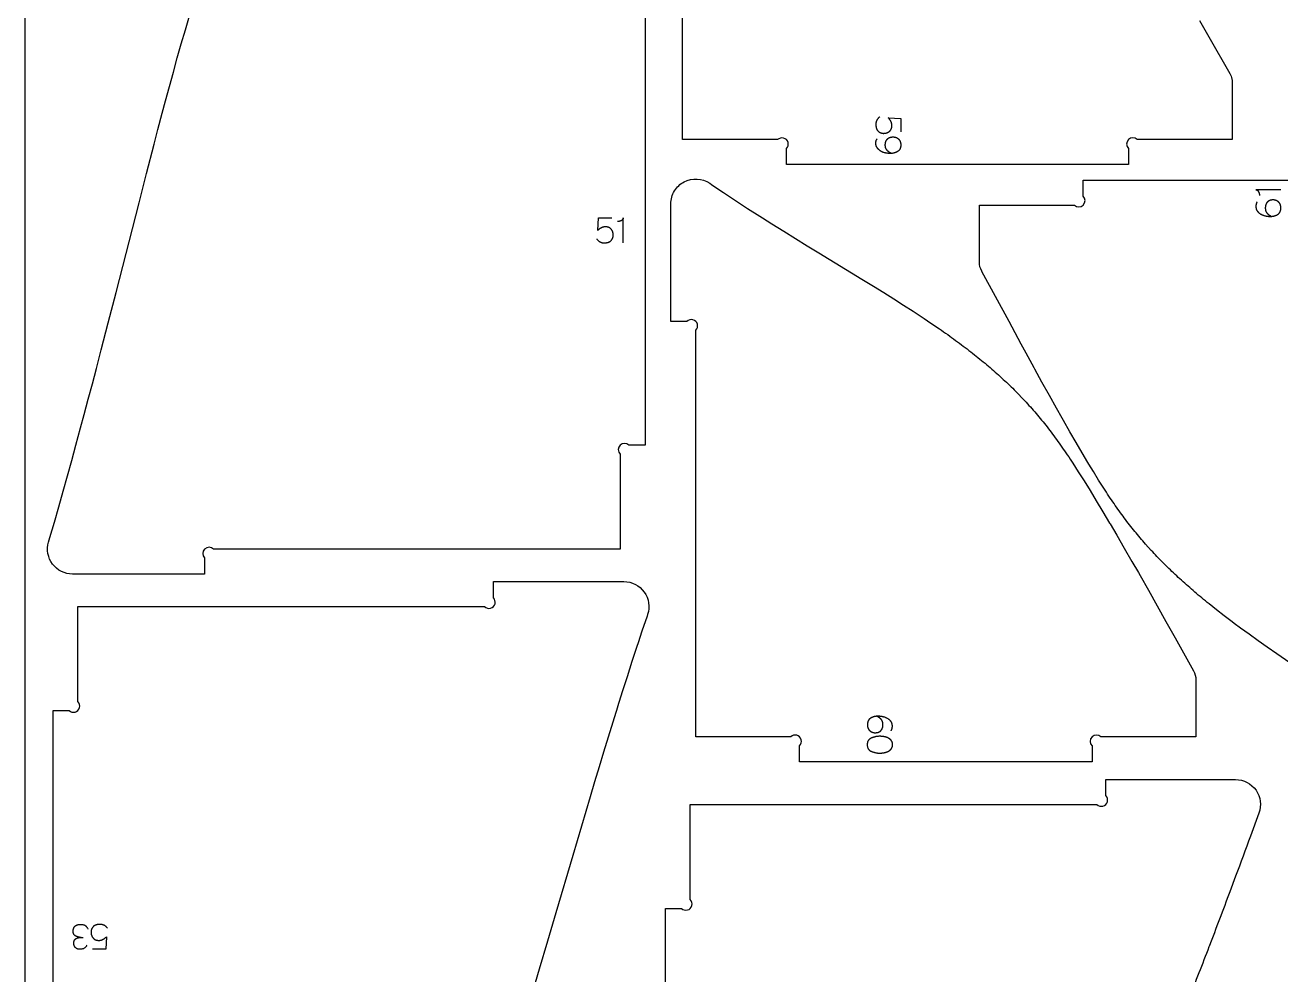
# Model space of a CAD drawing. Header units: millimetres. Extents: x 129 to 4060, y -1224 to 1216.
# Drawn here: x 1484 to 2089, y -571 to -114 of the extents above; entities that cross this region are included whole.
import ezdxf

# ---------------------------------------------------------------- set-up
doc = ezdxf.new("R2010")
doc.units = ezdxf.units.MM
for name, color, linetype, true_color in [('cnc kesim', 30, 'Continuous', 0xff7300), ('Layer 01', 18, 'Continuous', 0x000000), ('çizim', 5, 'Continuous', 0x0500ff)]:
    doc.layers.add(name, color=color, linetype=linetype, true_color=true_color)

msp = doc.modelspace()

# ---------------------------------------------------------------- linework, layer by layer
at = {"layer": 'cnc kesim'}
for points in [[(1782.89, 32.07), (1782.89, -315.88), (1775.13, -315.88, 1), (1770.89, -320.12), (1770.89, -365.88), (1575.13, -365.88, 1), (1570.89, -370.12), (1570.89, -377.88), (1507.28, -377.88, -0.500204), (1495.76, -362.51), (1496.41, -360.29), (1498.56, -352.88), (1500.68, -345.46), (1502.77, -338.05), (1504.84, -330.64), (1506.89, -323.23), (1508.91, -315.83), (1511.18, -307.49), (1512.91, -301.06), (1514.87, -293.69), (1516.82, -286.32), (1518.76, -278.97), (1521.11, -269.96), (1524.48, -257.01), (1528.23, -242.44), (1539.29, -199.24), (1542.94, -185.04), (1546.59, -170.95), (1548.42, -163.95), (1550.5, -156.05), (1552.09, -150.06), (1553.94, -143.17), (1555.82, -136.3), (1557.71, -129.47), (1559.64, -122.66), (1561.6, -115.9), (1563.6, -109.17, -0.002331)], [(2049.82, -111.45), (2054.3, -119.28), (2064.38, -136.98, -0.078), (2065.41, -139.63, -0.053694), (2065.6, -141.43), (2065.6, -168.81), (2019.85, -168.81, 1), (2015.6, -173.05), (2015.6, -180.81), (1850.94, -180.81), (1850.94, -173.05, 1), (1846.7, -168.81), (1800.94, -168.81), (1800.94, 26.95, 1)], [(2093.26, -420.65), (2086.98, -416.27), (2082.43, -413.08), (2078.01, -409.95), (2073.72, -406.87), (2069.57, -403.85), (2066.55, -401.61), (2065.57, -400.88), (2061.71, -397.95), (2057.99, -395.06), (2054.4, -392.2, -0.006444), (2050.93, -389.36, -0.003522), (2047.57, -386.53, -0.003726), (2044.31, -383.71, -0.00393), (2041.14, -380.88, -0.004131), (2038.07, -378.04, -0.004326), (2035.08, -375.19, -0.004513), (2032.17, -372.32, -0.004684), (2029.34, -369.41, -0.004835), (2026.58, -366.47), (2023.88, -363.47, -0.006789), (2021.24, -360.43, -0.005096), (2018.65, -357.31, -0.005092), (2016.11, -354.13, -0.005027), (2013.61, -350.85, -0.004888), (2011.13, -347.48, -0.004665), (2008.67, -343.99, -0.004345), (2006.22, -340.37, -0.003922), (2003.75, -336.6, -0.003387), (2001.26, -332.66), (1998.71, -328.53), (1996.54, -324.95), (1996.07, -324.16), (1993.32, -319.53), (1990.45, -314.62), (1987.44, -309.42), (1984.3, -303.92), (1983.68, -302.84), (1981.01, -298.1), (1977.57, -291.94), (1973.97, -285.46), (1970.59, -279.32), (1970.23, -278.65), (1966.33, -271.52), (1963.97, -267.18), (1958.13, -256.4), (1945.07, -232.21), (1945, -232.09, -0.125307), (1943.84, -227.63), (1943.84, -200.26), (1989.6, -200.26, 1), (1993.84, -196.02), (1993.84, -188.26), (2111.92, -188.26)], [(1497.88, -750.84), (1497.88, -443.51), (1505.64, -443.51, 1), (1509.88, -439.26), (1509.88, -393.51), (1705.64, -393.51, 1), (1709.88, -389.26), (1709.88, -381.51), (1772.74, -381.51, -0.513358), (1784.11, -397.35), (1783.85, -398.1), (1781.4, -405.4), (1779.57, -410.94), (1778.99, -412.7), (1776.61, -420), (1774.26, -427.28), (1771.94, -434.56), (1769.65, -441.83), (1769.59, -442.01), (1767.39, -449.08), (1765.15, -456.31), (1762.94, -463.52), (1760.76, -470.71), (1758.6, -477.87), (1756.46, -485.01), (1752.23, -499.2), (1748.08, -513.26), (1739.95, -540.95), (1735.94, -554.55), (1731.96, -567.96), (1729.97, -574.6)], [(1792.68, -755.33), (1792.68, -538.77), (1800.44, -538.77, 1), (1804.68, -534.52), (1804.68, -488.77), (2000.44, -488.77, 1), (2004.68, -484.52), (2004.68, -476.77), (2067.17, -476.77, -0.521678), (2078.43, -492.91), (2074.37, -503.94, -0.001224), (2067.19, -523.3), (2064.39, -530.8, -0.002166), (2054.45, -557.05), (2054.37, -557.28, -0.002922), (2044.57, -582.39)]]:
    msp.add_lwpolyline(points, format="xyb", dxfattribs=at)
msp.add_lwpolyline([(1807.3, -260.5, 1), (1803.06, -256.26), (1795.3, -256.26), (1795.3, -199.76, -0.138412), (1797.08, -193.46, -0.133871), (1801.68, -189.13, -0.278327), (1814.04, -189.81), (1814.82, -190.34, 0.002575), (1820.63, -194.25), (1824.11, -196.55), (1826.46, -198.09), (1832.29, -201.88), (1838.11, -205.6), (1839.5, -206.49), (1843.9, -209.26), (1849.64, -212.85), (1855.31, -216.37), (1860.97, -219.85), (1866.53, -223.25), (1887.2, -235.87), (1892.91, -239.38), (1897.86, -242.44), (1902.67, -245.45), (1907.36, -248.42), (1911.9, -251.34), (1916.29, -254.22), (1917.34, -254.91), (1920.54, -257.06), (1924.63, -259.86, -0.006042), (1928.58, -262.65, -0.003324), (1932.41, -265.42, -0.003538), (1936.11, -268.17, -0.003759), (1939.7, -270.93, -0.003988), (1943.17, -273.69, -0.00422), (1946.55, -276.45, -0.004452), (1949.83, -279.24, -0.004679), (1953.01, -282.04, -0.004895), (1956.11, -284.88, -0.005094), (1959.13, -287.76, -0.005269), (1962.07, -290.67), (1964.93, -293.65, -0.008523), (1967.73, -296.68, -0.005564), (1970.47, -299.78, -0.005551), (1973.16, -302.97, -0.005465), (1975.8, -306.24, -0.005294), (1978.41, -309.62, -0.005028), (1981, -313.12, -0.004654), (1983.58, -316.76, -0.00416), (1986.17, -320.54, -0.003539), (1988.79, -324.51), (1991.47, -328.67), (1993.3, -331.57), (1994.23, -333.07), (1997.12, -337.72), (2000.13, -342.65), (2003.27, -347.86), (2006.56, -353.37), (2006.74, -353.68), (2009.99, -359.2), (2013.56, -365.34), (2017.29, -371.81), (2020.37, -377.2), (2021.17, -378.6), (2025.19, -385.7), (2029.35, -393.09), (2033.64, -400.74), (2038.03, -408.6), (2046.86, -424.43, -0.128733), (2048.06, -428.89), (2048.06, -456.26), (2002.3, -456.26, 1), (1998.06, -460.5), (1998.06, -468.26), (1857.3, -468.26), (1857.3, -460.5, 1), (1853.06, -456.26), (1807.3, -456.26)], format="xyb", close=True, dxfattribs=at)
at = {"layer": 'Layer 01'}
msp.add_lwpolyline([(1484.46, 1215.6), (2704.46, 1215.6), (2704.46, -1224.4), (1484.46, -1224.4)], close=True, dxfattribs=at)
at = {"layer": 'çizim'}
for points in [[(1895.9, -157.85), (1895.79, -157.94), (1895.67, -158.02), (1895.56, -158.11), (1895.46, -158.2), (1895.35, -158.29), (1895.26, -158.38), (1895.16, -158.47), (1895.07, -158.57), (1894.98, -158.67), (1894.9, -158.77), (1894.82, -158.87), (1894.74, -158.97), (1894.67, -159.08), (1894.6, -159.19), (1894.54, -159.3), (1894.48, -159.41), (1894.42, -159.52), (1894.36, -159.64), (1894.31, -159.75), (1894.27, -159.87), (1894.22, -159.99), (1894.19, -160.11), (1894.15, -160.24), (1894.12, -160.36), (1894.09, -160.49), (1894.07, -160.62), (1894.05, -160.75), (1894.03, -160.88), (1894.02, -161.02), (1894.01, -161.16), (1894, -161.29), (1894, -161.44), (1894, -161.6), (1894.01, -161.76), (1894.01, -161.92), (1894.03, -162.08), (1894.04, -162.24), (1894.06, -162.39), (1894.08, -162.54), (1894.1, -162.69), (1894.13, -162.83), (1894.16, -162.98), (1894.2, -163.12), (1894.24, -163.25), (1894.28, -163.39), (1894.32, -163.52), (1894.37, -163.65), (1894.42, -163.78), (1894.45, -163.84), (1894.48, -163.9), (1894.51, -163.96), (1894.54, -164.02), (1894.57, -164.08), (1894.61, -164.14), (1894.64, -164.2), (1894.68, -164.25), (1894.72, -164.31), (1894.77, -164.36), (1894.81, -164.42), (1894.86, -164.47), (1894.9, -164.53), (1894.95, -164.58), (1895, -164.63), (1895.06, -164.68), (1895.11, -164.73), (1895.17, -164.78), (1895.22, -164.83), (1895.28, -164.88), (1895.34, -164.93), (1895.41, -164.97), (1895.47, -165.02), (1895.54, -165.06), (1895.6, -165.11), (1895.67, -165.15), (1895.74, -165.19), (1895.82, -165.23), (1895.97, -165.32), (1896.13, -165.4), (1896.22, -165.44), (1896.32, -165.48), (1896.42, -165.52), (1896.52, -165.56), (1896.61, -165.59), (1896.71, -165.62), (1896.81, -165.65), (1896.91, -165.68), (1897, -165.7), (1897.1, -165.72), (1897.19, -165.74), (1897.29, -165.75), (1897.38, -165.76), (1897.48, -165.77), (1897.57, -165.77), (1897.67, -165.77), (1897.77, -165.77), (1897.88, -165.77), (1897.98, -165.76), (1898.09, -165.76), (1898.19, -165.75), (1898.29, -165.74), (1898.39, -165.73), (1898.49, -165.71), (1898.59, -165.7), (1898.69, -165.68), (1898.78, -165.66), (1898.88, -165.64), (1898.97, -165.61), (1899.06, -165.59), (1899.15, -165.56), (1899.25, -165.53), (1899.33, -165.5), (1899.42, -165.47), (1899.51, -165.43), (1899.6, -165.4), (1899.68, -165.36), (1899.77, -165.32), (1899.85, -165.28), (1899.93, -165.23), (1900.01, -165.19), (1900.09, -165.14), (1900.17, -165.09), (1900.25, -165.04), (1900.32, -164.98), (1900.4, -164.93), (1900.47, -164.87), (1900.55, -164.81), (1900.62, -164.75), (1900.69, -164.69), (1900.76, -164.62), (1900.82, -164.56), (1900.88, -164.49), (1900.94, -164.42), (1901, -164.35), (1901.06, -164.28), (1901.11, -164.2), (1901.16, -164.13), (1901.21, -164.05), (1901.26, -163.97), (1901.3, -163.89), (1901.35, -163.81), (1901.38, -163.72), (1901.42, -163.64), (1901.46, -163.55), (1901.49, -163.46), (1901.52, -163.37), (1901.55, -163.28), (1901.58, -163.18), (1901.6, -163.09), (1901.62, -162.99), (1901.64, -162.89), (1901.66, -162.79), (1901.67, -162.69), (1901.69, -162.58), (1901.7, -162.48), (1901.7, -162.37), (1901.71, -162.26), (1901.71, -162.15), (1901.71, -162.04), (1901.71, -161.89), (1901.71, -161.76), (1901.7, -161.62), (1901.69, -161.49), (1901.67, -161.35), (1901.65, -161.22), (1901.63, -161.09), (1901.6, -160.97), (1901.57, -160.84), (1901.54, -160.72), (1901.5, -160.6), (1901.46, -160.48), (1901.41, -160.37), (1901.37, -160.25), (1901.31, -160.14), (1901.26, -160.03), (1901.2, -159.92), (1901.14, -159.81), (1901.08, -159.7), (1901.01, -159.6), (1900.94, -159.49), (1900.87, -159.38), (1900.79, -159.27), (1900.71, -159.17), (1900.63, -159.06), (1900.55, -158.96), (1900.46, -158.85), (1900.37, -158.75), (1900.18, -158.54), (1899.98, -158.33), (1906, -158.62), (1906, -165.1)], [(1902.25, -167.49), (1902.35, -167.49), (1902.46, -167.49), (1902.56, -167.5), (1902.67, -167.5), (1902.77, -167.51), (1902.87, -167.53), (1902.97, -167.54), (1903.07, -167.56), (1903.16, -167.57), (1903.26, -167.59), (1903.35, -167.62), (1903.44, -167.64), (1903.53, -167.67), (1903.62, -167.7), (1903.71, -167.73), (1903.8, -167.76), (1903.88, -167.8), (1903.97, -167.84), (1904.05, -167.88), (1904.13, -167.92), (1904.21, -167.96), (1904.29, -168.01), (1904.36, -168.06), (1904.44, -168.11), (1904.51, -168.16), (1904.58, -168.22), (1904.65, -168.27), (1904.72, -168.33), (1904.79, -168.39), (1904.86, -168.46), (1904.92, -168.52), (1904.99, -168.59), (1905.05, -168.66), (1905.11, -168.73), (1905.17, -168.8), (1905.23, -168.88), (1905.28, -168.95), (1905.33, -169.03), (1905.38, -169.1), (1905.43, -169.18), (1905.48, -169.26), (1905.52, -169.34), (1905.56, -169.42), (1905.6, -169.5), (1905.64, -169.59), (1905.68, -169.67), (1905.71, -169.76), (1905.75, -169.85), (1905.78, -169.93), (1905.81, -170.02), (1905.83, -170.11), (1905.86, -170.21), (1905.88, -170.3), (1905.9, -170.39), (1905.92, -170.49), (1905.94, -170.58), (1905.95, -170.68), (1905.96, -170.78), (1905.97, -170.88), (1905.98, -170.98), (1905.99, -171.08), (1906, -171.19), (1906, -171.29), (1906, -171.4), (1906, -171.53), (1905.99, -171.66), (1905.99, -171.8), (1905.98, -171.92), (1905.96, -172.05), (1905.95, -172.17), (1905.93, -172.29), (1905.9, -172.41), (1905.88, -172.53), (1905.85, -172.64), (1905.82, -172.75), (1905.78, -172.86), (1905.75, -172.97), (1905.71, -173.07), (1905.66, -173.18), (1905.62, -173.27), (1905.59, -173.32), (1905.57, -173.37), (1905.54, -173.42), (1905.51, -173.47), (1905.49, -173.51), (1905.46, -173.56), (1905.43, -173.6), (1905.4, -173.65), (1905.37, -173.69), (1905.34, -173.73), (1905.31, -173.77), (1905.27, -173.82), (1905.24, -173.86), (1905.21, -173.9), (1905.17, -173.94), (1905.14, -173.98), (1905.1, -174.02), (1905.06, -174.05), (1905.03, -174.09), (1904.99, -174.13), (1904.95, -174.17), (1904.91, -174.2), (1904.87, -174.24), (1904.82, -174.27), (1904.74, -174.34), (1904.65, -174.4), (1904.56, -174.46), (1904.47, -174.52), (1904.37, -174.58), (1904.27, -174.64), (1904.17, -174.69), (1904.08, -174.74), (1903.98, -174.79), (1903.88, -174.84), (1903.77, -174.89), (1903.67, -174.93), (1903.57, -174.98), (1903.47, -175.02), (1903.36, -175.06), (1903.26, -175.09), (1903.15, -175.13), (1903.04, -175.16), (1902.93, -175.19), (1902.83, -175.22), (1902.61, -175.28), (1902.38, -175.33), (1902.16, -175.37), (1901.93, -175.4), (1901.69, -175.43), (1901.46, -175.44), (1901.22, -175.45), (1900.98, -175.46), (1900.72, -175.45), (1900.46, -175.44), (1900.18, -175.42), (1899.89, -175.4), (1899.6, -175.37), (1899.34, -175.33), (1899.09, -175.29), (1898.87, -175.25), (1898.62, -175.21), (1898.37, -175.15), (1898.13, -175.09), (1897.89, -175.02), (1897.66, -174.95), (1897.55, -174.91), (1897.44, -174.86), (1897.32, -174.82), (1897.21, -174.77), (1897.1, -174.72), (1897, -174.67), (1896.89, -174.62), (1896.78, -174.57), (1896.68, -174.51), (1896.57, -174.46), (1896.47, -174.4), (1896.37, -174.34), (1896.27, -174.27), (1896.17, -174.21), (1896.07, -174.14), (1895.98, -174.07), (1895.88, -174), (1895.79, -173.93), (1895.69, -173.86), (1895.6, -173.78), (1895.51, -173.7), (1895.42, -173.62), (1895.33, -173.54), (1895.25, -173.46), (1895.17, -173.38), (1895.09, -173.29), (1895.01, -173.21), (1894.94, -173.12), (1894.87, -173.03), (1894.8, -172.94), (1894.73, -172.85), (1894.67, -172.76), (1894.61, -172.66), (1894.56, -172.57), (1894.5, -172.47), (1894.45, -172.38), (1894.4, -172.28), (1894.36, -172.18), (1894.31, -172.08), (1894.27, -171.98), (1894.23, -171.87), (1894.2, -171.77), (1894.17, -171.66), (1894.14, -171.56), (1894.11, -171.45), (1894.09, -171.34), (1894.07, -171.23), (1894.05, -171.12), (1894.03, -171), (1894.02, -170.89), (1894.01, -170.77), (1894.01, -170.66), (1894, -170.54), (1894, -170.42), (1894, -170.28), (1894.01, -170.14), (1894.01, -170.07), (1894.02, -170), (1894.03, -169.94), (1894.04, -169.87), (1894.05, -169.8), (1894.06, -169.74), (1894.07, -169.67), (1894.08, -169.61), (1894.1, -169.54), (1894.11, -169.48), (1894.13, -169.42), (1894.15, -169.36), (1894.17, -169.29), (1894.19, -169.23), (1894.21, -169.17), (1894.23, -169.11), (1894.26, -169.05), (1894.28, -168.99), (1894.31, -168.93), (1894.34, -168.88), (1894.37, -168.82), (1894.4, -168.76), (1894.43, -168.7), (1894.46, -168.65), (1894.49, -168.59), (1894.53, -168.54), (1894.56, -168.48), (1894.6, -168.43)], [(2088.97, -192.96), (2076.95, -192.96), (2077.01, -192.97), (2077.07, -192.98), (2077.13, -192.99), (2077.18, -193), (2077.24, -193.01), (2077.29, -193.03), (2077.35, -193.05), (2077.4, -193.07), (2077.45, -193.09), (2077.5, -193.11), (2077.53, -193.12), (2077.55, -193.14), (2077.58, -193.15), (2077.6, -193.16), (2077.62, -193.17), (2077.65, -193.19), (2077.67, -193.2), (2077.69, -193.22), (2077.71, -193.23), (2077.74, -193.25), (2077.76, -193.26), (2077.78, -193.28), (2077.8, -193.3), (2077.82, -193.31), (2077.84, -193.33), (2077.86, -193.35), (2077.88, -193.37), (2077.9, -193.38), (2077.92, -193.4), (2077.94, -193.42), (2077.96, -193.44), (2077.98, -193.46), (2078.01, -193.5), (2078.05, -193.55), (2078.08, -193.59), (2078.11, -193.64), (2078.15, -193.68), (2078.18, -193.73), (2078.21, -193.78), (2078.23, -193.84), (2078.26, -193.89), (2078.29, -193.95), (2078.31, -194), (2078.36, -194.12), (2078.4, -194.23), (2078.44, -194.35), (2078.48, -194.46), (2078.52, -194.57), (2078.55, -194.68), (2078.58, -194.79), (2078.6, -194.9), (2078.62, -195.01), (2078.64, -195.12), (2078.66, -195.23), (2078.67, -195.33), (2078.68, -195.44), (2078.69, -195.54), (2078.7, -195.65), (2078.7, -195.75)], [(2077.55, -198.72), (2077.48, -198.85), (2077.41, -198.99), (2077.35, -199.13), (2077.29, -199.26), (2077.24, -199.4), (2077.19, -199.54), (2077.15, -199.68), (2077.11, -199.81), (2077.08, -199.95), (2077.05, -200.09), (2077.02, -200.24), (2077, -200.38), (2076.99, -200.52), (2076.98, -200.66), (2076.97, -200.8), (2076.97, -200.95), (2076.97, -201.07), (2076.97, -201.2), (2076.98, -201.32), (2076.99, -201.44), (2077.01, -201.56), (2077.02, -201.68), (2077.05, -201.8), (2077.07, -201.91), (2077.1, -202.03), (2077.13, -202.14), (2077.16, -202.25), (2077.2, -202.36), (2077.24, -202.47), (2077.28, -202.57), (2077.33, -202.67), (2077.38, -202.78), (2077.43, -202.88), (2077.49, -202.98), (2077.55, -203.07), (2077.61, -203.17), (2077.68, -203.26), (2077.75, -203.35), (2077.82, -203.44), (2077.9, -203.53), (2077.98, -203.62), (2078.06, -203.71), (2078.14, -203.79), (2078.23, -203.87), (2078.32, -203.95), (2078.42, -204.03), (2078.52, -204.11), (2078.62, -204.19), (2078.83, -204.33), (2079.04, -204.47), (2079.25, -204.6), (2079.46, -204.72), (2079.68, -204.84), (2079.89, -204.95), (2080.11, -205.05), (2080.33, -205.14), (2080.55, -205.22), (2080.77, -205.3), (2081, -205.37), (2081.22, -205.43), (2081.45, -205.48), (2081.68, -205.53), (2081.91, -205.56), (2082.14, -205.59), (2082.86, -205.69), (2082.97, -205.7), (2083.09, -205.71), (2083.22, -205.72), (2083.36, -205.73), (2083.66, -205.74), (2083.99, -205.75), (2084.24, -205.74), (2084.47, -205.73), (2084.71, -205.71), (2084.94, -205.69), (2085.16, -205.65), (2085.39, -205.61), (2085.5, -205.59), (2085.61, -205.56), (2085.72, -205.54), (2085.83, -205.51), (2085.93, -205.48), (2086.04, -205.45), (2086.15, -205.41), (2086.25, -205.37), (2086.36, -205.34), (2086.46, -205.3), (2086.56, -205.25), (2086.66, -205.21), (2086.77, -205.17), (2086.87, -205.12), (2086.96, -205.07), (2087.06, -205.02), (2087.16, -204.96), (2087.26, -204.91), (2087.35, -204.85), (2087.45, -204.79), (2087.54, -204.73), (2087.63, -204.67), (2087.72, -204.61), (2087.8, -204.54), (2087.85, -204.5), (2087.89, -204.47), (2087.93, -204.43), (2087.96, -204.39), (2088, -204.36), (2088.04, -204.32), (2088.08, -204.28), (2088.11, -204.24), (2088.15, -204.2), (2088.18, -204.16), (2088.22, -204.12), (2088.25, -204.08), (2088.28, -204.03), (2088.31, -203.99), (2088.34, -203.95), (2088.37, -203.9), (2088.4, -203.86), (2088.43, -203.81), (2088.46, -203.77), (2088.49, -203.72), (2088.54, -203.63), (2088.59, -203.53), (2088.63, -203.43), (2088.68, -203.33), (2088.72, -203.22), (2088.75, -203.11), (2088.79, -203), (2088.82, -202.89), (2088.85, -202.78), (2088.87, -202.66), (2088.89, -202.54), (2088.91, -202.42), (2088.93, -202.29), (2088.94, -202.17), (2088.95, -202.04), (2088.96, -201.9), (2088.96, -201.77), (2088.97, -201.63), (2088.97, -201.52), (2088.96, -201.42), (2088.96, -201.31), (2088.95, -201.21), (2088.94, -201.1), (2088.93, -201), (2088.92, -200.9), (2088.9, -200.8), (2088.88, -200.7), (2088.86, -200.61), (2088.84, -200.51), (2088.82, -200.42), (2088.79, -200.33), (2088.77, -200.24), (2088.74, -200.15), (2088.7, -200.06), (2088.67, -199.97), (2088.64, -199.89), (2088.6, -199.81), (2088.56, -199.72), (2088.52, -199.64), (2088.47, -199.56), (2088.43, -199.49), (2088.38, -199.41), (2088.33, -199.33), (2088.28, -199.26), (2088.22, -199.19), (2088.17, -199.12), (2088.11, -199.05), (2088.05, -198.98), (2087.98, -198.91), (2087.92, -198.85), (2087.85, -198.78), (2087.79, -198.72), (2087.72, -198.66), (2087.65, -198.6), (2087.58, -198.55), (2087.5, -198.49), (2087.43, -198.44), (2087.36, -198.39), (2087.28, -198.34), (2087.2, -198.3), (2087.12, -198.26), (2087.04, -198.21), (2086.96, -198.17), (2086.88, -198.14), (2086.79, -198.1), (2086.71, -198.07), (2086.62, -198.04), (2086.53, -198.01), (2086.44, -197.98), (2086.35, -197.96), (2086.26, -197.93), (2086.17, -197.91), (2086.07, -197.89), (2085.98, -197.87), (2085.88, -197.86), (2085.78, -197.85), (2085.68, -197.83), (2085.58, -197.83), (2085.48, -197.82), (2085.37, -197.81), (2085.27, -197.81), (2085.16, -197.81), (2085.05, -197.81), (2084.95, -197.81), (2084.84, -197.82), (2084.74, -197.83), (2084.63, -197.84), (2084.53, -197.85), (2084.43, -197.86), (2084.34, -197.88), (2084.24, -197.89), (2084.14, -197.91), (2084.05, -197.93), (2083.96, -197.96), (2083.87, -197.98), (2083.78, -198.01), (2083.69, -198.04), (2083.61, -198.07), (2083.53, -198.11), (2083.44, -198.15), (2083.36, -198.18), (2083.28, -198.22), (2083.21, -198.27), (2083.13, -198.31), (2083.05, -198.36), (2082.98, -198.41), (2082.91, -198.46), (2082.84, -198.51), (2082.77, -198.57), (2082.7, -198.62), (2082.64, -198.68), (2082.58, -198.74), (2082.51, -198.81), (2082.45, -198.87), (2082.39, -198.94), (2082.34, -199.01), (2082.28, -199.08), (2082.23, -199.15), (2082.18, -199.22), (2082.13, -199.29), (2082.08, -199.37), (2082.03, -199.44), (2081.99, -199.52), (2081.95, -199.6), (2081.91, -199.68), (2081.87, -199.76), (2081.83, -199.84), (2081.8, -199.93), (2081.76, -200.01), (2081.73, -200.1), (2081.7, -200.19), (2081.68, -200.27), (2081.65, -200.36), (2081.63, -200.46), (2081.61, -200.55), (2081.59, -200.64), (2081.57, -200.74), (2081.55, -200.83), (2081.54, -200.93), (2081.53, -201.03), (2081.52, -201.13), (2081.51, -201.23), (2081.5, -201.33), (2081.5, -201.44), (2081.49, -201.54), (2081.49, -201.65), (2081.49, -201.84), (2081.5, -202.02), (2081.51, -202.11), (2081.52, -202.2), (2081.53, -202.29), (2081.54, -202.38), (2081.55, -202.46), (2081.57, -202.55), (2081.58, -202.63), (2081.6, -202.71), (2081.62, -202.79), (2081.64, -202.87), (2081.66, -202.95), (2081.68, -203.03), (2081.71, -203.11), (2081.74, -203.18), (2081.76, -203.26), (2081.79, -203.33), (2081.82, -203.4), (2081.86, -203.48), (2081.89, -203.55), (2081.93, -203.61), (2081.96, -203.68), (2082, -203.75), (2082.04, -203.81), (2082.08, -203.88), (2082.13, -203.94), (2082.17, -204.01), (2082.22, -204.07), (2082.26, -204.13), (2082.31, -204.19), (2082.36, -204.24), (2082.41, -204.3), (2082.47, -204.36), (2082.58, -204.47), (2082.69, -204.58), (2082.81, -204.69), (2082.94, -204.8), (2083.07, -204.9), (2083.21, -205), (2083.35, -205.1), (2083.5, -205.2), (2083.65, -205.29), (2083.81, -205.38), (2083.97, -205.47), (2084.14, -205.56), (2084.31, -205.65), (2084.49, -205.73)], [(1759.66, -216.58), (1759.74, -216.7), (1759.83, -216.81), (1759.91, -216.92), (1760, -217.02), (1760.09, -217.13), (1760.18, -217.23), (1760.28, -217.32), (1760.38, -217.41), (1760.47, -217.5), (1760.57, -217.58), (1760.68, -217.66), (1760.78, -217.74), (1760.88, -217.81), (1760.99, -217.88), (1761.1, -217.94), (1761.21, -218.01), (1761.33, -218.06), (1761.44, -218.12), (1761.56, -218.17), (1761.67, -218.21), (1761.8, -218.26), (1761.92, -218.3), (1762.04, -218.33), (1762.17, -218.36), (1762.29, -218.39), (1762.42, -218.41), (1762.56, -218.43), (1762.69, -218.45), (1762.82, -218.46), (1762.96, -218.47), (1763.1, -218.48), (1763.24, -218.48), (1763.41, -218.48), (1763.57, -218.47), (1763.73, -218.47), (1763.89, -218.46), (1764.04, -218.44), (1764.2, -218.42), (1764.35, -218.4), (1764.49, -218.38), (1764.64, -218.35), (1764.78, -218.32), (1764.92, -218.28), (1765.06, -218.25), (1765.19, -218.2), (1765.32, -218.16), (1765.45, -218.11), (1765.58, -218.06), (1765.64, -218.03), (1765.7, -218.01), (1765.76, -217.97), (1765.82, -217.94), (1765.88, -217.91), (1765.94, -217.87), (1766, -217.84), (1766.06, -217.8), (1766.11, -217.76), (1766.17, -217.71), (1766.22, -217.67), (1766.28, -217.62), (1766.33, -217.58), (1766.38, -217.53), (1766.43, -217.48), (1766.49, -217.42), (1766.54, -217.37), (1766.59, -217.31), (1766.63, -217.26), (1766.68, -217.2), (1766.73, -217.14), (1766.78, -217.07), (1766.82, -217.01), (1766.87, -216.94), (1766.91, -216.88), (1766.95, -216.81), (1767, -216.74), (1767.04, -216.66), (1767.12, -216.51), (1767.2, -216.36), (1767.25, -216.26), (1767.29, -216.16), (1767.33, -216.06), (1767.36, -215.96), (1767.4, -215.87), (1767.43, -215.77), (1767.46, -215.67), (1767.48, -215.58), (1767.5, -215.48), (1767.52, -215.38), (1767.54, -215.29), (1767.55, -215.19), (1767.56, -215.1), (1767.57, -215), (1767.58, -214.91), (1767.58, -214.81), (1767.58, -214.71), (1767.57, -214.6), (1767.57, -214.5), (1767.56, -214.39), (1767.55, -214.29), (1767.54, -214.19), (1767.53, -214.09), (1767.52, -213.99), (1767.5, -213.89), (1767.48, -213.79), (1767.46, -213.7), (1767.44, -213.6), (1767.42, -213.51), (1767.39, -213.42), (1767.37, -213.33), (1767.34, -213.24), (1767.31, -213.15), (1767.27, -213.06), (1767.24, -212.97), (1767.2, -212.88), (1767.16, -212.8), (1767.12, -212.71), (1767.08, -212.63), (1767.04, -212.55), (1766.99, -212.47), (1766.94, -212.39), (1766.89, -212.31), (1766.84, -212.23), (1766.79, -212.16), (1766.73, -212.08), (1766.68, -212.01), (1766.62, -211.93), (1766.56, -211.86), (1766.49, -211.79), (1766.43, -211.72), (1766.36, -211.66), (1766.3, -211.6), (1766.23, -211.54), (1766.16, -211.48), (1766.08, -211.42), (1766.01, -211.37), (1765.93, -211.32), (1765.86, -211.27), (1765.78, -211.22), (1765.7, -211.18), (1765.61, -211.14), (1765.53, -211.1), (1765.44, -211.06), (1765.35, -211.02), (1765.27, -210.99), (1765.17, -210.96), (1765.08, -210.93), (1764.99, -210.9), (1764.89, -210.88), (1764.79, -210.86), (1764.69, -210.84), (1764.59, -210.82), (1764.49, -210.81), (1764.39, -210.8), (1764.28, -210.79), (1764.17, -210.78), (1764.06, -210.77), (1763.95, -210.77), (1763.84, -210.77), (1763.7, -210.77), (1763.56, -210.77), (1763.42, -210.78), (1763.29, -210.8), (1763.16, -210.81), (1763.03, -210.83), (1762.9, -210.85), (1762.77, -210.88), (1762.65, -210.91), (1762.53, -210.94), (1762.41, -210.98), (1762.29, -211.02), (1762.17, -211.07), (1762.06, -211.11), (1761.94, -211.17), (1761.83, -211.22), (1761.72, -211.28), (1761.62, -211.34), (1761.51, -211.4), (1761.4, -211.47), (1761.29, -211.54), (1761.19, -211.61), (1761.08, -211.69), (1760.97, -211.77), (1760.87, -211.85), (1760.76, -211.93), (1760.66, -212.02), (1760.55, -212.11), (1760.34, -212.3), (1760.14, -212.5), (1760.43, -206.48), (1766.91, -206.48)], [(1772.43, -218.48), (1772.43, -206.46), (1772.42, -206.52), (1772.41, -206.58), (1772.4, -206.64), (1772.39, -206.7), (1772.37, -206.76), (1772.35, -206.81), (1772.34, -206.86), (1772.32, -206.92), (1772.3, -206.97), (1772.27, -207.02), (1772.26, -207.04), (1772.25, -207.07), (1772.24, -207.09), (1772.22, -207.11), (1772.21, -207.14), (1772.2, -207.16), (1772.18, -207.18), (1772.17, -207.21), (1772.15, -207.23), (1772.14, -207.25), (1772.12, -207.27), (1772.11, -207.29), (1772.09, -207.31), (1772.07, -207.34), (1772.06, -207.36), (1772.04, -207.38), (1772.02, -207.4), (1772, -207.42), (1771.98, -207.44), (1771.96, -207.45), (1771.94, -207.47), (1771.92, -207.49), (1771.88, -207.53), (1771.84, -207.56), (1771.79, -207.6), (1771.75, -207.63), (1771.7, -207.66), (1771.65, -207.69), (1771.6, -207.72), (1771.55, -207.75), (1771.49, -207.78), (1771.44, -207.8), (1771.38, -207.83), (1771.27, -207.87), (1771.15, -207.92), (1771.04, -207.96), (1770.93, -208), (1770.81, -208.03), (1770.7, -208.06), (1770.59, -208.09), (1770.48, -208.12), (1770.37, -208.14), (1770.27, -208.16), (1770.16, -208.18), (1770.05, -208.19), (1769.95, -208.2), (1769.84, -208.21), (1769.74, -208.21), (1769.63, -208.21)], [(1901.37, -453.32), (1901.44, -453.19), (1901.51, -453.05), (1901.57, -452.91), (1901.63, -452.78), (1901.68, -452.64), (1901.73, -452.5), (1901.77, -452.36), (1901.81, -452.23), (1901.84, -452.09), (1901.87, -451.95), (1901.9, -451.8), (1901.92, -451.66), (1901.93, -451.52), (1901.94, -451.38), (1901.95, -451.24), (1901.95, -451.09), (1901.95, -450.97), (1901.95, -450.84), (1901.94, -450.72), (1901.93, -450.6), (1901.91, -450.48), (1901.9, -450.36), (1901.87, -450.24), (1901.85, -450.13), (1901.82, -450.01), (1901.79, -449.9), (1901.76, -449.79), (1901.72, -449.68), (1901.68, -449.57), (1901.64, -449.47), (1901.59, -449.37), (1901.54, -449.26), (1901.49, -449.16), (1901.43, -449.06), (1901.37, -448.97), (1901.31, -448.87), (1901.24, -448.78), (1901.17, -448.69), (1901.1, -448.6), (1901.02, -448.51), (1900.94, -448.42), (1900.86, -448.33), (1900.78, -448.25), (1900.69, -448.17), (1900.6, -448.09), (1900.5, -448.01), (1900.4, -447.93), (1900.3, -447.85), (1900.09, -447.71), (1899.88, -447.57), (1899.67, -447.44), (1899.46, -447.32), (1899.24, -447.2), (1899.03, -447.09), (1898.81, -446.99), (1898.59, -446.9), (1898.37, -446.82), (1898.15, -446.74), (1897.92, -446.67), (1897.7, -446.61), (1897.47, -446.56), (1897.24, -446.51), (1897.01, -446.48), (1896.78, -446.45), (1896.06, -446.35), (1895.95, -446.34), (1895.83, -446.33), (1895.7, -446.32), (1895.56, -446.31), (1895.26, -446.3), (1894.93, -446.29), (1894.68, -446.3), (1894.45, -446.31), (1894.21, -446.33), (1893.98, -446.35), (1893.76, -446.39), (1893.53, -446.43), (1893.42, -446.45), (1893.31, -446.48), (1893.2, -446.5), (1893.09, -446.53), (1892.99, -446.56), (1892.88, -446.59), (1892.77, -446.63), (1892.67, -446.67), (1892.56, -446.7), (1892.46, -446.74), (1892.36, -446.79), (1892.26, -446.83), (1892.15, -446.87), (1892.05, -446.92), (1891.96, -446.97), (1891.86, -447.02), (1891.76, -447.08), (1891.66, -447.13), (1891.57, -447.19), (1891.47, -447.25), (1891.38, -447.31), (1891.29, -447.37), (1891.2, -447.43), (1891.12, -447.5), (1891.07, -447.54), (1891.03, -447.57), (1890.99, -447.61), (1890.96, -447.65), (1890.92, -447.68), (1890.88, -447.72), (1890.84, -447.76), (1890.81, -447.8), (1890.77, -447.84), (1890.74, -447.88), (1890.7, -447.92), (1890.67, -447.96), (1890.64, -448.01), (1890.61, -448.05), (1890.58, -448.09), (1890.55, -448.14), (1890.52, -448.18), (1890.49, -448.23), (1890.46, -448.27), (1890.43, -448.32), (1890.38, -448.41), (1890.33, -448.51), (1890.29, -448.61), (1890.24, -448.71), (1890.2, -448.82), (1890.17, -448.93), (1890.13, -449.04), (1890.1, -449.15), (1890.07, -449.26), (1890.05, -449.38), (1890.03, -449.5), (1890.01, -449.62), (1889.99, -449.75), (1889.98, -449.87), (1889.97, -450), (1889.96, -450.14), (1889.96, -450.27), (1889.95, -450.41), (1889.95, -450.52), (1889.96, -450.62), (1889.96, -450.73), (1889.97, -450.83), (1889.98, -450.94), (1889.99, -451.04), (1890, -451.14), (1890.02, -451.24), (1890.04, -451.34), (1890.06, -451.43), (1890.08, -451.53), (1890.1, -451.62), (1890.13, -451.71), (1890.15, -451.8), (1890.18, -451.89), (1890.22, -451.98), (1890.25, -452.07), (1890.28, -452.15), (1890.32, -452.23), (1890.36, -452.32), (1890.4, -452.4), (1890.45, -452.48), (1890.49, -452.55), (1890.54, -452.63), (1890.59, -452.71), (1890.64, -452.78), (1890.7, -452.85), (1890.75, -452.92), (1890.81, -452.99), (1890.87, -453.06), (1890.94, -453.13), (1891, -453.19), (1891.07, -453.26), (1891.13, -453.32), (1891.2, -453.38), (1891.27, -453.44), (1891.34, -453.49), (1891.42, -453.55), (1891.49, -453.6), (1891.56, -453.65), (1891.64, -453.69), (1891.72, -453.74), (1891.8, -453.78), (1891.88, -453.83), (1891.96, -453.87), (1892.04, -453.9), (1892.13, -453.94), (1892.21, -453.97), (1892.3, -454), (1892.39, -454.03), (1892.48, -454.06), (1892.57, -454.08), (1892.66, -454.11), (1892.75, -454.13), (1892.85, -454.15), (1892.94, -454.17), (1893.04, -454.18), (1893.14, -454.19), (1893.24, -454.21), (1893.34, -454.21), (1893.44, -454.22), (1893.55, -454.23), (1893.65, -454.23), (1893.76, -454.23), (1893.87, -454.23), (1893.97, -454.23), (1894.08, -454.22), (1894.18, -454.21), (1894.29, -454.2), (1894.39, -454.19), (1894.49, -454.18), (1894.58, -454.16), (1894.68, -454.15), (1894.78, -454.13), (1894.87, -454.11), (1894.96, -454.08), (1895.05, -454.06), (1895.14, -454.03), (1895.23, -454), (1895.31, -453.97), (1895.39, -453.93), (1895.48, -453.89), (1895.56, -453.86), (1895.64, -453.82), (1895.71, -453.77), (1895.79, -453.73), (1895.87, -453.68), (1895.94, -453.63), (1896.01, -453.58), (1896.08, -453.53), (1896.15, -453.47), (1896.22, -453.42), (1896.28, -453.36), (1896.34, -453.3), (1896.41, -453.23), (1896.47, -453.17), (1896.53, -453.1), (1896.58, -453.03), (1896.64, -452.96), (1896.69, -452.89), (1896.74, -452.82), (1896.79, -452.75), (1896.84, -452.67), (1896.89, -452.6), (1896.93, -452.52), (1896.97, -452.44), (1897.01, -452.36), (1897.05, -452.28), (1897.09, -452.2), (1897.12, -452.11), (1897.16, -452.03), (1897.19, -451.94), (1897.22, -451.85), (1897.24, -451.77), (1897.27, -451.68), (1897.29, -451.58), (1897.31, -451.49), (1897.33, -451.4), (1897.35, -451.3), (1897.37, -451.21), (1897.38, -451.11), (1897.39, -451.01), (1897.4, -450.91), (1897.41, -450.81), (1897.42, -450.71), (1897.42, -450.6), (1897.43, -450.5), (1897.43, -450.39), (1897.42, -450.2), (1897.42, -450.02), (1897.41, -449.93), (1897.4, -449.84), (1897.39, -449.75), (1897.38, -449.66), (1897.37, -449.58), (1897.35, -449.49), (1897.34, -449.41), (1897.32, -449.33), (1897.3, -449.25), (1897.28, -449.17), (1897.26, -449.09), (1897.24, -449.01), (1897.21, -448.93), (1897.18, -448.86), (1897.16, -448.78), (1897.13, -448.71), (1897.1, -448.64), (1897.06, -448.56), (1897.03, -448.49), (1896.99, -448.43), (1896.96, -448.36), (1896.92, -448.29), (1896.88, -448.22), (1896.84, -448.16), (1896.79, -448.1), (1896.75, -448.03), (1896.7, -447.97), (1896.66, -447.91), (1896.61, -447.85), (1896.56, -447.8), (1896.51, -447.74), (1896.45, -447.68), (1896.34, -447.57), (1896.23, -447.46), (1896.11, -447.35), (1895.98, -447.24), (1895.85, -447.14), (1895.71, -447.04), (1895.57, -446.94), (1895.42, -446.84), (1895.27, -446.75), (1895.11, -446.66), (1894.95, -446.57), (1894.78, -446.48), (1894.61, -446.39), (1894.43, -446.31)], [(1524.12, -548.36), (1524.04, -548.24), (1523.95, -548.13), (1523.86, -548.02), (1523.77, -547.91), (1523.68, -547.81), (1523.59, -547.71), (1523.5, -547.62), (1523.4, -547.53), (1523.3, -547.44), (1523.2, -547.36), (1523.1, -547.28), (1523, -547.2), (1522.89, -547.13), (1522.78, -547.06), (1522.67, -546.99), (1522.56, -546.93), (1522.45, -546.87), (1522.34, -546.82), (1522.22, -546.77), (1522.1, -546.72), (1521.98, -546.68), (1521.86, -546.64), (1521.73, -546.61), (1521.61, -546.58), (1521.48, -546.55), (1521.35, -546.52), (1521.22, -546.5), (1521.09, -546.49), (1520.95, -546.47), (1520.82, -546.46), (1520.68, -546.46), (1520.54, -546.46), (1520.37, -546.46), (1520.21, -546.46), (1520.05, -546.47), (1519.89, -546.48), (1519.73, -546.5), (1519.58, -546.52), (1519.43, -546.54), (1519.28, -546.56), (1519.14, -546.59), (1519, -546.62), (1518.86, -546.65), (1518.72, -546.69), (1518.58, -546.73), (1518.45, -546.78), (1518.32, -546.83), (1518.2, -546.88), (1518.13, -546.9), (1518.07, -546.93), (1518.01, -546.96), (1517.95, -546.99), (1517.89, -547.03), (1517.83, -547.06), (1517.78, -547.1), (1517.72, -547.14), (1517.66, -547.18), (1517.61, -547.22), (1517.55, -547.27), (1517.5, -547.31), (1517.44, -547.36), (1517.39, -547.41), (1517.34, -547.46), (1517.29, -547.51), (1517.24, -547.57), (1517.19, -547.62), (1517.14, -547.68), (1517.09, -547.74), (1517.05, -547.8), (1517, -547.86), (1516.95, -547.93), (1516.91, -547.99), (1516.86, -548.06), (1516.82, -548.13), (1516.78, -548.2), (1516.74, -548.27), (1516.65, -548.42), (1516.58, -548.58), (1516.53, -548.68), (1516.49, -548.78), (1516.45, -548.88), (1516.41, -548.97), (1516.38, -549.07), (1516.35, -549.17), (1516.32, -549.27), (1516.29, -549.36), (1516.27, -549.46), (1516.25, -549.55), (1516.24, -549.65), (1516.22, -549.75), (1516.21, -549.84), (1516.2, -549.94), (1516.2, -550.03), (1516.2, -550.12), (1516.2, -550.23), (1516.2, -550.34), (1516.21, -550.44), (1516.21, -550.54), (1516.22, -550.65), (1516.23, -550.75), (1516.24, -550.85), (1516.26, -550.95), (1516.27, -551.05), (1516.29, -551.14), (1516.31, -551.24), (1516.33, -551.33), (1516.36, -551.43), (1516.38, -551.52), (1516.41, -551.61), (1516.44, -551.7), (1516.47, -551.79), (1516.5, -551.88), (1516.54, -551.97), (1516.57, -552.05), (1516.61, -552.14), (1516.65, -552.22), (1516.69, -552.31), (1516.74, -552.39), (1516.78, -552.47), (1516.83, -552.55), (1516.88, -552.63), (1516.93, -552.7), (1516.99, -552.78), (1517.04, -552.86), (1517.1, -552.93), (1517.16, -553), (1517.22, -553.08), (1517.28, -553.15), (1517.35, -553.21), (1517.41, -553.28), (1517.48, -553.34), (1517.55, -553.4), (1517.62, -553.46), (1517.69, -553.51), (1517.77, -553.57), (1517.84, -553.62), (1517.92, -553.67), (1518, -553.72), (1518.08, -553.76), (1518.16, -553.8), (1518.25, -553.84), (1518.33, -553.88), (1518.42, -553.91), (1518.51, -553.95), (1518.6, -553.98), (1518.69, -554.01), (1518.79, -554.03), (1518.88, -554.06), (1518.98, -554.08), (1519.08, -554.1), (1519.18, -554.11), (1519.28, -554.13), (1519.39, -554.14), (1519.5, -554.15), (1519.6, -554.16), (1519.71, -554.17), (1519.82, -554.17), (1519.94, -554.17), (1520.08, -554.17), (1520.21, -554.16), (1520.35, -554.15), (1520.49, -554.14), (1520.62, -554.13), (1520.75, -554.11), (1520.88, -554.08), (1521, -554.06), (1521.13, -554.03), (1521.25, -553.99), (1521.37, -553.96), (1521.49, -553.92), (1521.6, -553.87), (1521.72, -553.82), (1521.83, -553.77), (1521.94, -553.72), (1522.05, -553.66), (1522.16, -553.6), (1522.27, -553.53), (1522.38, -553.47), (1522.48, -553.4), (1522.59, -553.32), (1522.7, -553.25), (1522.8, -553.17), (1522.91, -553.09), (1523.01, -553), (1523.12, -552.92), (1523.22, -552.83), (1523.43, -552.64), (1523.64, -552.44), (1523.35, -558.46), (1516.87, -558.46)]]:
    msp.add_lwpolyline(points, dxfattribs=at)
for points, knots in [([(1901.54, -175.44), (1900.41, -175.01), (1899.48, -174), (1898.54, -172.99), (1898.54, -171.4), (1898.54, -169.68), (1899.51, -168.58), (1900.48, -167.49), (1902.25, -167.49)], [0, 0, 0, 1, 1, 2, 2, 3, 3, 4, 4, 4]), ([(1902.06, -459.97), (1902.06, -461.17), (1901.45, -461.96), (1900.84, -462.75), (1899.91, -463.21), (1898.97, -463.68), (1897.87, -463.86), (1896.78, -464.04), (1895.8, -464.04), (1893.83, -464.04), (1891.84, -463.19), (1889.85, -462.34), (1889.85, -459.97), (1889.85, -457.63), (1891.86, -456.79), (1893.86, -455.95), (1895.82, -455.95), (1896.79, -455.95), (1897.89, -456.13), (1898.99, -456.31), (1899.91, -456.77), (1900.84, -457.23), (1901.45, -458.01), (1902.06, -458.79), (1902.06, -459.97)], [0, 0, 0, 1, 1, 2, 2, 3, 3, 4, 4, 5, 5, 6, 6, 7, 7, 8, 8, 9, 9, 10, 10, 11, 11, 12, 12, 12]), ([(1511.36, -552.76), (1509.96, -552.7), (1508.78, -552.07), (1507.59, -551.44), (1507.59, -549.83), (1507.59, -548.03), (1508.59, -547.24), (1509.58, -546.46), (1511.3, -546.46), (1513.76, -546.46), (1514.66, -548.74)], [0, 0, 0, 1, 1, 2, 2, 3, 3, 4, 4, 5, 5, 5]), ([(1514.21, -556.48), (1513.22, -558.46), (1510.94, -558.46), (1509.58, -558.46), (1508.73, -557.7), (1507.88, -556.95), (1507.9, -555.56), (1507.9, -554.44), (1508.36, -553.86), (1508.83, -553.28), (1509.51, -553.04), (1510.2, -552.8), (1511, -552.78), (1511.79, -552.76), (1512.48, -552.76)], [0, 0, 0, 1, 1, 2, 2, 3, 3, 4, 4, 5, 5, 6, 6, 7, 7, 7])]:
    msp.add_open_spline(points, degree=2, knots=knots, dxfattribs=at)

doc.saveas('drawing.dxf')
